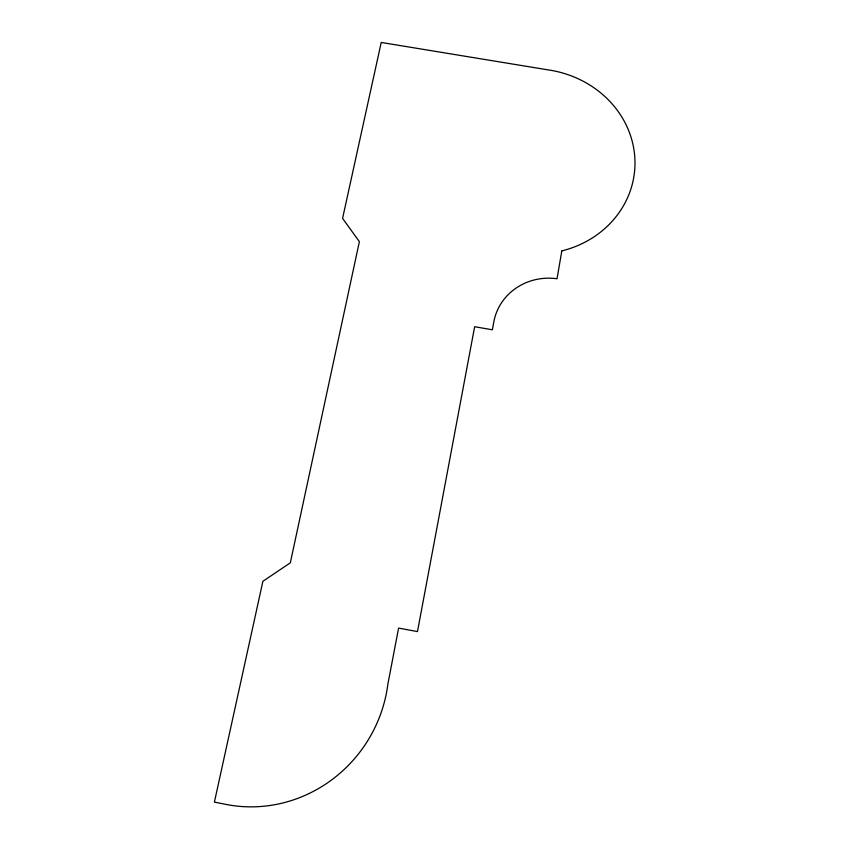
<?xml version="1.0" encoding="UTF-8"?>
<svg xmlns="http://www.w3.org/2000/svg" width="849" height="849" viewBox="0 0 849 849"><rect width="100%" height="100%" fill="white"/><g stroke="black" fill="none" stroke-linecap="round" stroke-linejoin="round"><path stroke-width="1.27" d="M561.815 250.911L557.029 278.759A56.936 53.943 10.8 0 0 493.768 322.142L492.356 329.794L474.644 326.716L417.475 631.592L398.595 628.09L387.887 684.05A136.806 131.319 -57 0 1 223.648 803.929L214.394 802.135L262.882 581.3L290.316 562.834L359.371 241.668L342.582 218.373L381.222 42.45L547.711 69.82A101.084 92.594 5.5 0 1 634.734 156.354A101.084 92.594 5.5 0 1 561.815 250.911"/></g></svg>
